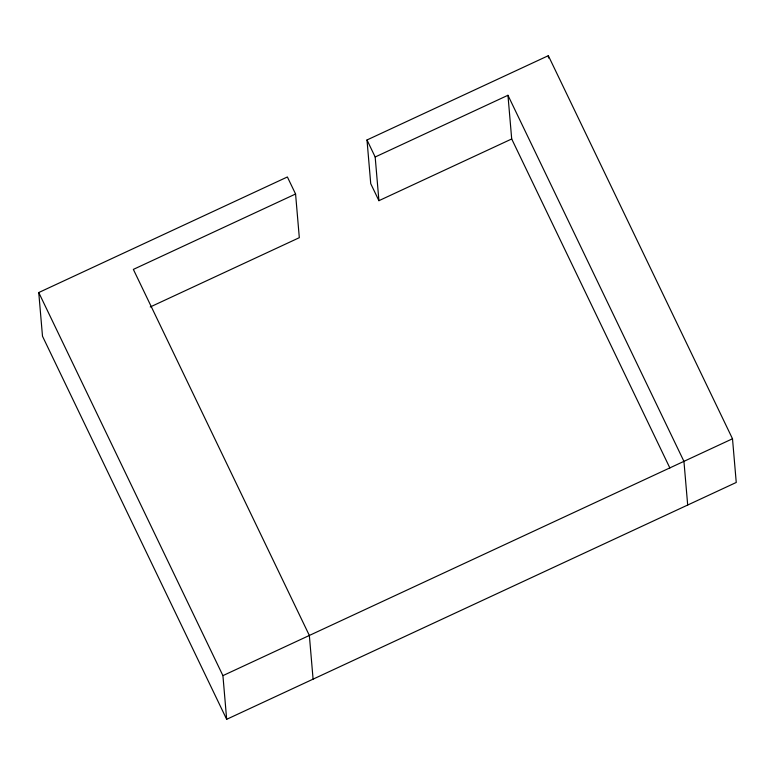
<?xml version="1.0" encoding="UTF-8"?>
<svg xmlns="http://www.w3.org/2000/svg" width="775" height="775" viewBox="0 0 775 775"><rect width="100%" height="100%" fill="white"/><g stroke="black" fill="none" stroke-linecap="round" stroke-linejoin="round"><path stroke-width="1.16" d="M378.917 200.686L375.177 156.996L507.954 95.277L511.703 138.967L378.917 200.686L370.731 183.656L366.992 139.975L548.332 55.684L732.501 438.776L736.25 482.457L226.668 719.316L42.499 336.224L38.75 292.543L287.389 176.971L295.575 194.002L299.315 237.683L150.253 306.968M295.575 194.002L133.358 269.4L309.351 635.461L313.09 679.152M226.668 719.316L222.919 675.635L732.501 438.776M507.954 95.277L683.938 461.348L687.687 505.029M511.703 138.967L669.881 467.993M366.992 139.975L375.177 156.996M38.75 292.543L222.919 675.635M548.332 55.684L548.535 58.038"/></g></svg>
